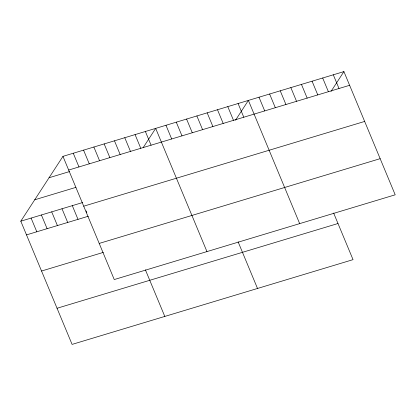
<?xml version="1.0" encoding="UTF-8"?>
<svg xmlns="http://www.w3.org/2000/svg" width="416" height="416" viewBox="0 0 416 416"><rect width="100%" height="100%" fill="white"/><g stroke="black" fill="none" stroke-linecap="round" stroke-linejoin="round"><path stroke-width="0.62" d="M333.637 213.039L353.038 259.646L72.088 344.401L20.8 221.192L62.962 156.354L343.912 71.599L395.2 194.808L114.249 279.557L62.962 156.354M143.156 147.644L155.678 128.383L206.96 251.592M235.518 120.208L248.388 100.417L299.676 223.626M331.042 91.395L343.912 71.599M68.666 170.05L349.617 85.301M49.046 177.746L69.654 171.532M34.715 199.794L75.92 187.366M20.8 221.192L82.607 202.545M83.704 206.19L364.66 121.436M26.504 234.889L88.312 216.242M99.206 243.422L380.156 158.673M41.543 271.029L103.355 252.382M57.044 308.261L337.995 223.512M333.299 74.802L339.004 88.499M322.686 78.005L328.39 91.702M312.073 81.208L317.772 94.905M301.46 84.406L307.159 98.108M290.846 87.61L296.546 101.306M280.233 90.813L285.932 104.51M269.62 94.011L275.319 107.713M259.002 97.214L264.706 110.911M238.087 103.522L243.792 117.224M227.786 106.631L233.49 120.328M217.485 109.741L223.189 123.438M207.184 112.845L212.888 126.542M196.882 115.955L202.582 129.652M238.113 241.852L257.514 288.465M186.581 119.059L192.28 132.761M176.28 122.169L181.979 135.866M165.979 125.278L171.678 138.975M145.376 131.492L151.076 145.189M135.075 134.597L140.774 148.299M124.769 137.706L130.473 151.403M114.468 140.816L120.172 154.513M104.166 143.92L109.871 157.617M145.397 269.823L164.798 316.43M93.865 147.03L99.57 160.727M83.564 150.134L89.268 163.836M73.263 153.244L78.967 166.941M86.081 210.886L86.824 212.67M72.306 205.655L78.01 219.352M62.005 208.759L67.709 222.461M51.704 211.869L57.408 225.566M41.402 214.978L47.107 228.675M31.101 218.083L36.806 231.78"/></g></svg>
